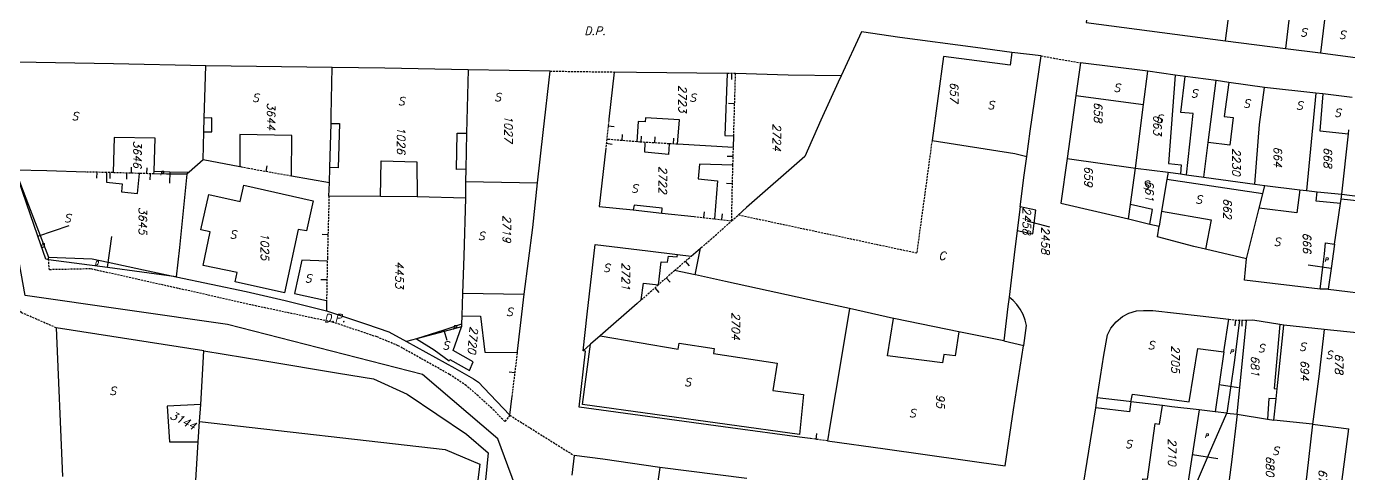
# Model space of a CAD drawing. Extents: x -334462 to -332769, y -29481 to -26664.
# Drawn here: x -334258.2 to -334092.9, y -28261.5 to -28205.6 of the extents above; entities that cross this region are included whole.
import ezdxf
from ezdxf.enums import TextEntityAlignment as Align

# ---------------------------------------------------------------- set-up
doc = ezdxf.new("R2010")
doc.units = 0
doc.header["$MEASUREMENT"] = 0
doc.linetypes.add('HIDDEN', pattern=[0.375, 0.25, -0.125])
for name, color, linetype in [('17', 7, 'CONTINUOUS'), ('18', 7, 'CONTINUOUS'), ('20', 7, 'CONTINUOUS'), ('DP$DIVIDING$LINE', 7, 'CONTINUOUS'), ('EASEMENT$BOUNDA$', 7, 'CONTINUOUS'), ('ENC$$ST$$A$$TEXT', 7, 'CONTINUOUS'), ('ENCRO$$AREA$TEXT', 7, 'CONTINUOUS'), ('ENCROACHED$WALL', 7, 'CONTINUOUS'), ('MAP$SHEET$BOUND$', 7, 'CONTINUOUS'), ('OUTER$FRAME', 7, 'CONTINUOUS'), ('PARCEL$BOUNDARY', 7, 'CONTINUOUS'), ('PARCEL$NUMBER', 7, 'CONTINUOUS'), ('STRUC$$FOOTPRINT', 7, 'CONTINUOUS')]:
    doc.layers.add(name, color=color, linetype=linetype)
doc.styles.add('ITALICT', font='ITALICT', dxfattribs={"height": 0.2})

msp = doc.modelspace()

# ---------------------------------------------------------------- linework, layer by layer
at = {"layer": '17', "color": 1, "linetype": 'Continuous'}
for p, q in [((-334169.67, -28215.24), (-334170.42, -28215.22)), ((-334169.95, -28225.24), (-334170.7, -28225.22)), ((-334220.49, -28231.62), (-334221.24, -28231.6)), ((-334175.85, -28234.95), (-334175.36, -28235.52)), ((-334179.64, -28238.28), (-334179.14, -28238.84))]:
    msp.add_line(p, q, dxfattribs=at)
at = {"layer": '18', "color": 1, "linetype": 'Continuous'}
for p, q in [((-334170.07, -28211.47), (-334170.08, -28212.22)), ((-334185.48, -28218.02), (-334184.73, -28218.1)), ((-334183.74, -28219.85), (-334183.67, -28219.1)), ((-334185.71, -28220.19), (-334184.97, -28220.28)), ((-334181.34, -28220.04), (-334181.29, -28219.29)), ((-334179.66, -28220.14), (-334179.62, -28219.39)), ((-334177.3, -28220.28), (-334177.26, -28219.53)), ((-334249.4, -28223.81), (-334249.42, -28224.56)), ((-334247.76, -28223.85), (-334247.78, -28224.6)), ((-334245.66, -28223.91), (-334245.69, -28224.66)), ((-334242.74, -28224), (-334242.77, -28224.74)), ((-334228.21, -28223.73), (-334228.08, -28222.99)), ((-334173.5, -28229.48), (-334173.42, -28228.74)), ((-334171.25, -28229.73), (-334171.17, -28228.99)), ((-334220.62, -28237.28), (-334221.37, -28237.26)), ((-334178.22, -28237.01), (-334177.72, -28237.57)), ((-334107.07, -28242.28), (-334107.15, -28243.02)), ((-334106.26, -28242.33), (-334106.27, -28243.08)), ((-334197.12, -28248.9), (-334197.86, -28248.81)), ((-334159.48, -28257.22), (-334159.38, -28256.47))]:
    msp.add_line(p, q, dxfattribs=at)
at = {"layer": '18', "color": 2, "linetype": 'Continuous'}
for p, q in [((-334169.85, -28221.85), (-334170.6, -28221.83)), ((-334245.06, -28223.93), (-334245.04, -28223.18)), ((-334243.13, -28223.98), (-334243.11, -28223.24))]:
    msp.add_line(p, q, dxfattribs=at)
at = {"layer": 'DP$DIVIDING$LINE', "color": 30, "linetype": 'HIDDEN'}
for p, q in [((-334131.36, -28209.26), (-334126.44, -28210.12)), ((-334192.74, -28211.16), (-334184.71, -28211.27)), ((-334197.76, -28254.2), (-334189.73, -28259.24))]:
    msp.add_line(p, q, dxfattribs=at)
at = {"layer": 'DP$DIVIDING$LINE', "color": 2, "linetype": 'HIDDEN'}
msp.add_line((-334255.41, -28234.75), (-334255.43, -28234.45), dxfattribs=at)
msp.add_lwpolyline([(-334197.76, -28254.2), (-334198.4, -28255), (-334200.02, -28253.31), (-334201.73, -28251.78), (-334203.21, -28250.49), (-334205.3, -28249.1), (-334211.73, -28245.5), (-334214.36, -28244.41), (-334219.8, -28242.59), (-334229.4, -28240.55), (-334235.58, -28239.15), (-334250.17, -28235.89), (-334255.32, -28236), (-334255.41, -28234.75)], dxfattribs=at)
at = {"layer": 'DP$DIVIDING$LINE', "color": 30, "linetype": 'HIDDEN'}
msp.add_lwpolyline([(-334254.45, -28243.27), (-334258.77, -28241.38), (-334262.73, -28235.98)], dxfattribs=at)
at = {"layer": 'EASEMENT$BOUNDA$', "color": 3, "linetype": 'Continuous'}
msp.add_line((-334174.6, -28236.65), (-334173.94, -28233.3), dxfattribs=at)
at = {"layer": 'EASEMENT$BOUNDA$', "color": 3, "linetype": 'HIDDEN'}
msp.add_lwpolyline([(-334145, -28219.84), (-334146.91, -28233.93), (-334169.23, -28229.17)], dxfattribs=at)
at = {"layer": 'ENC$$ST$$A$$TEXT', "color": 1, "linetype": 'Continuous'}
for p, q in [((-334240.25, -28223.74), (-334240.29, -28225.17)), ((-334256.74, -28231.8), (-334252.86, -28230.46)), ((-334248.05, -28235.73), (-334247.53, -28231.83)), ((-334095.12, -28235.85), (-334097.98, -28235.44)), ((-334206.03, -28243.55), (-334205.62, -28244.81))]:
    msp.add_line(p, q, dxfattribs=at)
at = {"layer": 'ENCRO$$AREA$TEXT', "color": 5, "linetype": 'Continuous'}
for p, q in [((-334109.11, -28250.37), (-334106.69, -28250.73)), ((-334112.46, -28259.13), (-334109.28, -28259.62))]:
    msp.add_line(p, q, dxfattribs=at)
at = {"layer": 'ENCROACHED$WALL', "color": 5, "linetype": 'Continuous'}
for p, q in [((-334108.51, -28246.28), (-334109.62, -28253.78)), ((-334111.6, -28253.54), (-334113.44, -28265.49))]:
    msp.add_line(p, q, dxfattribs=at)
at = {"layer": 'MAP$SHEET$BOUND$', "color": 6, "linetype": 'Continuous'}
msp.add_lwpolyline([(-334182.8, -28284.93), (-334187.48, -28282.09), (-334194.09, -28275.43), (-334196.21, -28265.37), (-334199.26, -28257.17), (-334208.68, -28249.09), (-334233.05, -28242.84), (-334258.33, -28239.23), (-334267.05, -28190.76), (-334271, -28191.26), (-334296.82, -28194.47)], dxfattribs=at)
at = {"layer": 'OUTER$FRAME', "color": 2, "linetype": 'Continuous'}
msp.add_line((-334133.15, -28229.9), (-334130.33, -28230.63), dxfattribs=at)
at = {"layer": 'PARCEL$BOUNDARY', "color": 7, "linetype": 'Continuous'}
for p, q in [((-334099.39, -28196.26), (-334100.8, -28208.33)), ((-334095.27, -28199.31), (-334096.44, -28208.89)), ((-334108.3, -28207.37), (-334107.77, -28203.23)), ((-334108.3, -28207.37), (-334100.8, -28208.33)), ((-334131.36, -28209.26), (-334135.03, -28208.83)), ((-334100.8, -28208.33), (-334096.44, -28208.89)), ((-334096.44, -28208.89), (-334091.78, -28209.49)), ((-334219.96, -28210.71), (-334235.77, -28210.48)), ((-334202.99, -28210.98), (-334203.17, -28218.94)), ((-334192.74, -28211.16), (-334202.99, -28210.98)), ((-334126.44, -28210.12), (-334127.02, -28214.23)), ((-334118.03, -28211.18), (-334126.44, -28210.12)), ((-334118.56, -28215.33), (-334118.03, -28211.18)), ((-334114.6, -28211.65), (-334118.03, -28211.18)), ((-334113.35, -28211.82), (-334114.6, -28211.65)), ((-334109.5, -28212.35), (-334113.35, -28211.82)), ((-334110.47, -28220.1), (-334109.5, -28212.35)), ((-334107.91, -28212.58), (-334109.5, -28212.35)), ((-334103.46, -28213.19), (-334107.91, -28212.58)), ((-334127.02, -28214.23), (-334128.09, -28222.1)), ((-334097.04, -28213.92), (-334103.46, -28213.19)), ((-334097.04, -28213.92), (-334098.18, -28226.11)), ((-334096.15, -28214.01), (-334097.04, -28213.92)), ((-334092.47, -28214.45), (-334096.15, -28214.01)), ((-334119.55, -28223.29), (-334118.56, -28215.33)), ((-334236, -28218.74), (-334235.95, -28217.04)), ((-334236.1, -28222.26), (-334236, -28218.74)), ((-334220.27, -28223.22), (-334220.11, -28217.71)), ((-334203.17, -28218.94), (-334203.27, -28223.43)), ((-334093.76, -28226.57), (-334092.96, -28219.02)), ((-334092.96, -28219.02), (-334092.9, -28218.51)), ((-334169.82, -28220.72), (-334176.82, -28220.31)), ((-334169.82, -28220.72), (-334169.78, -28219.26)), ((-334111.02, -28224.42), (-334110.47, -28220.1)), ((-334236.1, -28222.26), (-334237.86, -28223.81)), ((-334231.51, -28223.13), (-334236.1, -28222.26)), ((-334128.09, -28222.1), (-334119.55, -28223.29)), ((-334237.86, -28223.81), (-334238.13, -28224.03)), ((-334220.32, -28225.15), (-334220.27, -28223.22)), ((-334203.27, -28223.43), (-334203.3, -28224.95)), ((-334120.2, -28227.85), (-334119.55, -28223.29)), ((-334119.55, -28223.29), (-334115.49, -28223.81)), ((-334115.49, -28223.81), (-334115.64, -28224.71)), ((-334115.49, -28223.81), (-334113.96, -28224.02)), ((-334113.96, -28224.02), (-334113.2, -28224.12)), ((-334113.2, -28224.12), (-334111.02, -28224.42)), ((-334220.32, -28225.15), (-334225.07, -28224.3)), ((-334220.37, -28226.81), (-334220.32, -28225.15)), ((-334203.3, -28224.95), (-334203.31, -28227.06)), ((-334203.3, -28224.95), (-334194.32, -28225.12)), ((-334115.64, -28224.71), (-334116.3, -28228.68)), ((-334111.02, -28224.42), (-334104.66, -28225.31)), ((-334104.66, -28225.31), (-334103.38, -28225.46)), ((-334103.64, -28226.49), (-334103.38, -28225.46)), ((-334103.38, -28225.46), (-334099.03, -28226.01)), ((-334213.91, -28226.85), (-334220.37, -28226.81)), ((-334209.34, -28226.89), (-334213.91, -28226.85)), ((-334203.31, -28227.06), (-334209.34, -28226.89)), ((-334104.09, -28228.3), (-334103.64, -28226.49)), ((-334099.03, -28226.01), (-334098.18, -28226.11)), ((-334098.18, -28226.11), (-334096.86, -28226.25)), ((-334096.86, -28226.25), (-334093.76, -28226.57)), ((-334093.93, -28227.71), (-334093.84, -28227.17)), ((-334093.84, -28227.17), (-334093.76, -28226.57)), ((-334093.76, -28226.57), (-334089.23, -28227.15)), ((-334182.33, -28228.53), (-334178.78, -28228.91)), ((-334178.78, -28228.91), (-334174.74, -28229.34)), ((-334133.98, -28228.14), (-334134.36, -28231.1)), ((-334120.44, -28229.64), (-334120.2, -28227.85)), ((-334116.3, -28228.68), (-334116.62, -28230.56)), ((-334105.69, -28234.65), (-334104.09, -28228.3)), ((-334094.69, -28232.81), (-334093.93, -28227.71)), ((-334120.44, -28229.64), (-334117.77, -28230.3)), ((-334117.77, -28230.3), (-334116.62, -28230.56)), ((-334176.8, -28234.09), (-334175.1, -28234.31)), ((-334175.1, -28234.31), (-334173.94, -28233.3)), ((-334105.69, -28234.65), (-334110.83, -28233.43)), ((-334174.6, -28236.65), (-334177.17, -28236.08)), ((-334203.68, -28238.93), (-334203.76, -28241.78)), ((-334203.68, -28238.93), (-334195.97, -28239.04)), ((-334095.5, -28238.43), (-334086.49, -28239.5)), ((-334220.67, -28239.85), (-334220.7, -28241.16)), ((-334203.76, -28241.78), (-334203.79, -28242.82)), ((-334149.83, -28242.08), (-334155.31, -28240.87)), ((-334236.02, -28246.13), (-334254.45, -28243.27)), ((-334254.45, -28243.27), (-334253.68, -28261.87)), ((-334203.79, -28242.82), (-334203.8, -28243.14)), ((-334136.03, -28244.9), (-334141.66, -28243.76)), ((-334101.04, -28242.94), (-334101.53, -28242.87)), ((-334095.99, -28243.49), (-334101.04, -28242.94)), ((-334091.52, -28243.95), (-334095.99, -28243.49)), ((-334209.45, -28244.65), (-334210.69, -28244.98)), ((-334187.67, -28245.33), (-334188.59, -28246.14)), ((-334186.47, -28244.28), (-334187.67, -28245.33)), ((-334236.4, -28252.86), (-334236.02, -28246.13)), ((-334197.76, -28254.2), (-334197.5, -28252.12)), ((-334124.54, -28253.26), (-334124.35, -28252.03)), ((-334102.28, -28254.81), (-334102, -28252.16)), ((-334102, -28252.16), (-334101.87, -28250.9)), ((-334236.54, -28254.98), (-334236.4, -28252.86)), ((-334126.27, -28264.11), (-334124.54, -28253.26)), ((-334116.19, -28252.99), (-334120.16, -28252.51)), ((-334109.62, -28253.78), (-334111.6, -28253.54)), ((-334108.16, -28253.96), (-334109.62, -28253.78)), ((-334236.7, -28257.53), (-334236.54, -28254.98)), ((-334108.16, -28253.96), (-334106.86, -28254.08)), ((-334106.86, -28254.08), (-334103.07, -28254.69)), ((-334103.07, -28254.69), (-334102.28, -28254.81)), ((-334097.46, -28255.31), (-334102.28, -28254.81)), ((-334097.46, -28255.31), (-334092.92, -28255.92)), ((-334237.14, -28264.41), (-334236.7, -28257.53)), ((-334189.73, -28259.24), (-334190, -28261.68)), ((-334168.14, -28262.13), (-334179.02, -28260.74))]:
    msp.add_line(p, q, dxfattribs=at)
at = {"layer": 'PARCEL$BOUNDARY', "color": 2, "linetype": 'HIDDEN'}
for p, q in [((-334169.56, -28211.47), (-334170.59, -28211.46)), ((-334185.41, -28217.33), (-334185.66, -28219.69)), ((-334185.66, -28219.69), (-334185.78, -28220.8)), ((-334181.91, -28220), (-334185.66, -28219.69)), ((-334177.87, -28220.25), (-334180.87, -28220.07)), ((-334176.82, -28220.31), (-334177.87, -28220.25)), ((-334169.88, -28222.94), (-334169.82, -28220.72)), ((-334248.16, -28223.84), (-334250.76, -28223.78)), ((-334247.36, -28223.86), (-334248.16, -28223.84)), ((-334242.25, -28224.01), (-334244.07, -28223.96)), ((-334174.74, -28229.34), (-334172.18, -28229.63)), ((-334172.18, -28229.63), (-334170.04, -28229.87)), ((-334170.04, -28229.87), (-334169.23, -28229.17)), ((-334220.58, -28234.95), (-334220.67, -28239.85)), ((-334177.17, -28236.08), (-334175.1, -28234.31)), ((-334177.17, -28236.08), (-334179.19, -28237.88)), ((-334179.19, -28237.88), (-334181.33, -28239.78)), ((-334107.89, -28242.18), (-334106.55, -28242.33)), ((-334105.68, -28242.34), (-334106.55, -28242.33)), ((-334158.08, -28257.41), (-334160.24, -28257.11))]:
    msp.add_line(p, q, dxfattribs=at)
at = {"layer": 'PARCEL$BOUNDARY', "color": 7, "linetype": 'Continuous'}
for points in [[(-334125.17, -28200.79), (-334125.73, -28205.06), (-334108.3, -28207.37)], [(-334135.03, -28208.83), (-334139.56, -28208.22), (-334149.03, -28206.97), (-334153.81, -28206.23), (-334156.37, -28211.74)], [(-334133.15, -28221.85), (-334132.73, -28218.67), (-334131.36, -28209.26)], [(-334235.77, -28210.48), (-334247.31, -28210.24), (-334261.83, -28209.99)], [(-334235.95, -28217.04), (-334235.88, -28214.45), (-334235.77, -28210.48)], [(-334220.11, -28217.71), (-334220.08, -28216.73), (-334219.96, -28210.71)], [(-334202.99, -28210.98), (-334213.39, -28210.8), (-334219.96, -28210.71)], [(-334194.32, -28225.12), (-334193.6, -28218.85), (-334192.74, -28211.16)], [(-334184.71, -28211.27), (-334185.39, -28217.16), (-334185.41, -28217.33)], [(-334170.59, -28211.46), (-334181.94, -28211.33), (-334184.71, -28211.27)], [(-334156.37, -28211.74), (-334162.97, -28211.67), (-334169.56, -28211.47)], [(-334156.37, -28211.74), (-334156.74, -28212.54), (-334158.89, -28217.31), (-334160.9, -28221.83), (-334168.19, -28228.23), (-334169.23, -28229.17)], [(-334104.66, -28225.31), (-334104.07, -28217.83), (-334103.46, -28213.19)], [(-334185.78, -28220.8), (-334186.58, -28228.08), (-334182.33, -28228.53)], [(-334133.98, -28228.14), (-334133.48, -28224.16), (-334133.15, -28221.85)], [(-334128.09, -28222.1), (-334128.89, -28227.68), (-334120.44, -28229.64)], [(-334250.76, -28223.78), (-334255.62, -28223.65), (-334259.59, -28223.55)], [(-334259.59, -28223.55), (-334257.92, -28227.94), (-334256.47, -28231.71), (-334255.43, -28234.45)], [(-334238.13, -28224.03), (-334240.26, -28224.05), (-334240.66, -28224.06), (-334242.25, -28224.01)], [(-334238.13, -28224.03), (-334239.07, -28233.24), (-334239.45, -28236.87)], [(-334195.97, -28239.04), (-334194.91, -28230.72), (-334194.32, -28225.12)], [(-334203.31, -28227.06), (-334203.51, -28234.32), (-334203.68, -28238.93)], [(-334134.36, -28231.1), (-334132.4, -28231.53), (-334132.02, -28228.55), (-334133.98, -28228.14)], [(-334110.83, -28233.43), (-334112.27, -28233.09), (-334116.83, -28231.9), (-334116.62, -28230.56)], [(-334134.36, -28231.1), (-334134.74, -28234.15), (-334135.36, -28239.45)], [(-334188.59, -28246.14), (-334188.12, -28241.56), (-334187.11, -28232.83), (-334180.53, -28233.62), (-334176.8, -28234.09)], [(-334096.47, -28238.42), (-334096.15, -28235.7), (-334095.95, -28234.01), (-334095.8, -28232.65), (-334094.69, -28232.81)], [(-334094.69, -28232.81), (-334095.12, -28235.85), (-334095.5, -28238.43)], [(-334255.43, -28234.45), (-334249.98, -28234.62), (-334247.96, -28235.06), (-334243.55, -28236.03), (-334239.45, -28236.87)], [(-334096.47, -28238.42), (-334105.96, -28237.32), (-334105.69, -28234.65)], [(-334239.45, -28236.87), (-334230.72, -28238.74), (-334225.84, -28239.85), (-334220.7, -28241.16)], [(-334155.31, -28240.87), (-334159.2, -28240.02), (-334170.79, -28237.49), (-334174.55, -28236.66), (-334174.6, -28236.65)], [(-334196.81, -28246.37), (-334196.79, -28246.2), (-334195.97, -28239.04)], [(-334181.33, -28239.78), (-334181.83, -28240.23), (-334186.47, -28244.28)], [(-334135.36, -28239.45), (-334135.53, -28240.61), (-334136.03, -28244.9)], [(-334133.54, -28245.47), (-334133.18, -28242.98), (-334133.34, -28242.29), (-334133.6, -28241.62), (-334133.98, -28240.92), (-334134.41, -28240.36), (-334134.87, -28239.86), (-334135.36, -28239.45)], [(-334220.7, -28241.16), (-334215.68, -28242.83), (-334212.87, -28243.77), (-334210.69, -28244.98)], [(-334155.31, -28240.87), (-334156.34, -28247.14), (-334157.79, -28255.55), (-334158.08, -28257.41)], [(-334141.66, -28243.76), (-334144.7, -28243.14), (-334149.75, -28242.09), (-334149.83, -28242.08)], [(-334124.35, -28252.03), (-334123.51, -28246.69), (-334123.07, -28244.16), (-334122.65, -28243.32), (-334121.99, -28242.52), (-334121.21, -28241.87), (-334120.4, -28241.44), (-334119.45, -28241.16), (-334118.57, -28241.09), (-334117.41, -28241.12), (-334111.48, -28241.78), (-334107.89, -28242.18)], [(-334106.55, -28242.33), (-334107.24, -28247.6), (-334108.16, -28253.96)], [(-334101.53, -28242.87), (-334104.9, -28242.33), (-334105.68, -28242.34)], [(-334203.8, -28243.14), (-334205.97, -28243.72), (-334209.45, -28244.65)], [(-334101.87, -28250.9), (-334101.62, -28248.54), (-334101.04, -28242.94)], [(-334095.99, -28243.49), (-334096.62, -28249.01), (-334097.46, -28255.31)], [(-334210.69, -28244.98), (-334208.27, -28246.31), (-334204.62, -28248.32), (-334202.29, -28249.63), (-334201.67, -28250.08), (-334201.03, -28250.76), (-334197.76, -28254.2)], [(-334158.08, -28257.41), (-334150.85, -28258.39), (-334135.86, -28260.51), (-334134.8, -28253.53), (-334133.55, -28245.51), (-334133.54, -28245.47)], [(-334236.02, -28246.13), (-334228.37, -28247.41), (-334219.19, -28248.93), (-334214.8, -28249.63), (-334210.6, -28251.56), (-334203.17, -28256.55), (-334200.47, -28258.9), (-334202.87, -28283.61)], [(-334160.24, -28257.11), (-334161.58, -28256.93), (-334170.18, -28255.76), (-334189.08, -28253.19), (-334188.32, -28246.17), (-334188.59, -28246.14)], [(-334120.16, -28252.51), (-334120.37, -28252.49), (-334124.35, -28252.03)], [(-334111.6, -28253.54), (-334115.04, -28253.13), (-334116.19, -28252.99)], [(-334113.16, -28265.52), (-334110.32, -28258.92), (-334108.16, -28253.96)], [(-334106.86, -28254.08), (-334107.56, -28260.06), (-334108.36, -28266.07)], [(-334097.46, -28255.31), (-334098.14, -28261.58), (-334098.81, -28267.33)], [(-334094.46, -28267.9), (-334093.66, -28261.62), (-334092.92, -28255.92)], [(-334179.02, -28260.74), (-334186.15, -28259.7), (-334189.73, -28259.24)], [(-334179.02, -28260.74), (-334179.76, -28265.96), (-334180.31, -28269.98)]]:
    msp.add_lwpolyline(points, dxfattribs=at)
at = {"layer": 'PARCEL$BOUNDARY', "color": 2, "linetype": 'HIDDEN'}
for points in [[(-334169.78, -28219.26), (-334169.64, -28214.35), (-334169.56, -28211.47)], [(-334180.87, -28220.07), (-334181.5, -28220.03), (-334181.91, -28220)], [(-334244.07, -28223.96), (-334247.22, -28223.87), (-334247.36, -28223.86)], [(-334225.07, -28224.3), (-334230.42, -28223.34), (-334231.51, -28223.13)], [(-334170.04, -28229.87), (-334169.94, -28225.05), (-334169.88, -28222.94)], [(-334220.37, -28226.81), (-334220.57, -28234.5), (-334220.58, -28234.95)], [(-334173.94, -28233.3), (-334173.86, -28233.24), (-334172.66, -28232.2), (-334170.04, -28229.87)], [(-334197.5, -28252.12), (-334197.47, -28251.87), (-334196.81, -28246.37)]]:
    msp.add_lwpolyline(points, dxfattribs=at)
at = {"layer": 'STRUC$$FOOTPRINT', "color": 1, "linetype": 'Continuous'}
for p, q in [((-334127.02, -28214.23), (-334118.56, -28215.33)), ((-334242.25, -28224.01), (-334242.24, -28223.68)), ((-334103.64, -28226.49), (-334115.64, -28224.71)), ((-334224.22, -28230.96), (-334225.93, -28238.87)), ((-334095.5, -28238.43), (-334096.47, -28238.42)), ((-334108.51, -28246.28), (-334107.89, -28242.18)), ((-334106.86, -28254.08), (-334105.68, -28242.34)), ((-334136.03, -28244.9), (-334133.54, -28245.47))]:
    msp.add_line(p, q, dxfattribs=at)
for points in [[(-334135.03, -28208.83), (-334135.22, -28210.4), (-334143.58, -28209.33), (-334145, -28219.84)], [(-334170.59, -28211.46), (-334170.88, -28219.21), (-334169.78, -28219.26)], [(-334114.6, -28211.65), (-334115.43, -28222.71), (-334113.84, -28222.9), (-334113.96, -28224.02)], [(-334113.2, -28224.12), (-334112.34, -28216.46), (-334113.88, -28216.33), (-334113.35, -28211.82)], [(-334107.91, -28212.58), (-334108.47, -28216.84), (-334107.37, -28216.97), (-334107.79, -28220.44), (-334110.47, -28220.1)], [(-334096.15, -28214.01), (-334096.51, -28218.64), (-334092.96, -28219.02)], [(-334236, -28218.74), (-334235.01, -28218.76), (-334235.01, -28217.02), (-334235.95, -28217.04)], [(-334176.82, -28220.31), (-334176.58, -28217.25), (-334180.82, -28216.99), (-334180.85, -28217.49), (-334181.74, -28217.45), (-334181.91, -28220)], [(-334225.07, -28224.3), (-334225, -28219.21), (-334231.51, -28219.1), (-334231.51, -28223.13)], [(-334220.11, -28217.71), (-334219.07, -28217.73), (-334219.22, -28223.26), (-334220.27, -28223.22)], [(-334203.27, -28223.43), (-334204.42, -28223.46), (-334204.34, -28218.91), (-334203.17, -28218.94)], [(-334242.24, -28223.68), (-334242.08, -28219.55), (-334247.21, -28219.48), (-334247.36, -28223.86)], [(-334177.87, -28220.25), (-334177.95, -28221.58), (-334180.91, -28221.31), (-334180.87, -28220.07)], [(-334145, -28219.84), (-334134.65, -28221.47), (-334133.15, -28221.85)], [(-334213.91, -28226.85), (-334213.85, -28222.39), (-334209.38, -28222.5), (-334209.34, -28226.89)], [(-334255.41, -28234.75), (-334255.5, -28234.74), (-334255.74, -28234.7), (-334256.74, -28231.8), (-334259.59, -28223.55)], [(-334248.16, -28223.84), (-334248.18, -28225.03), (-334246.23, -28225.24), (-334246.29, -28226.26), (-334244.3, -28226.45), (-334244.07, -28223.96)], [(-334242.24, -28223.68), (-334240.25, -28223.74), (-334237.86, -28223.81)], [(-334169.88, -28222.94), (-334174.04, -28222.79), (-334174.23, -28224.65), (-334171.79, -28224.87), (-334172.18, -28229.63)], [(-334225.93, -28238.87), (-334232.1, -28237.53), (-334231.83, -28236.33), (-334236.1, -28235.47), (-334235.23, -28231.27), (-334236.37, -28230.99), (-334235.37, -28226.59), (-334231.47, -28227.46), (-334231, -28225.44), (-334222.36, -28227.39), (-334223.18, -28231.15), (-334224.22, -28230.96)], [(-334099.03, -28226.01), (-334099.42, -28228.9), (-334104.09, -28228.3)], [(-334093.93, -28227.71), (-334096.97, -28227.41), (-334096.86, -28226.25)], [(-334088.44, -28227.24), (-334088.46, -28227.77), (-334093.84, -28227.17)], [(-334178.78, -28228.91), (-334178.73, -28228.29), (-334182.24, -28227.92), (-334182.33, -28228.53)], [(-334117.77, -28230.3), (-334117.45, -28228.47), (-334120.2, -28227.85)], [(-334116.3, -28228.68), (-334110.09, -28229.74), (-334110.83, -28233.43)], [(-334179.19, -28237.88), (-334178.84, -28235), (-334178.04, -28235.07), (-334177.92, -28234.3), (-334176.84, -28234.39), (-334176.8, -28234.09)], [(-334239.45, -28236.87), (-334248.05, -28235.73), (-334255.41, -28234.75)], [(-334220.58, -28234.95), (-334223.77, -28234.8), (-334224.68, -28238.96), (-334220.67, -28239.85)], [(-334181.33, -28239.78), (-334181.06, -28237.69), (-334179.19, -28237.88)], [(-334203.76, -28241.78), (-334201.43, -28241.79), (-334200.89, -28246.33), (-334196.81, -28246.37)], [(-334141.66, -28243.76), (-334142.11, -28246.77), (-334143.51, -28246.62), (-334143.68, -28247.65), (-334150.55, -28246.76), (-334149.83, -28242.08)], [(-334203.79, -28242.82), (-334206.03, -28243.55), (-334209.45, -28244.65)], [(-334209.45, -28244.65), (-334207.22, -28246), (-334205.33, -28247.38), (-334205.26, -28247.24), (-334202.81, -28248.59), (-334202.33, -28247.51), (-334204.85, -28246.1), (-334203.8, -28243.14)], [(-334101.53, -28242.87), (-334102.23, -28250.87), (-334101.87, -28250.9)], [(-334186.47, -28244.28), (-334176.71, -28245.93), (-334176.59, -28245.2), (-334172.21, -28245.85), (-334172.29, -28246.48), (-334164.35, -28247.68), (-334164.88, -28251.12), (-334161.08, -28251.59), (-334161.55, -28256.6), (-334188.69, -28252.84), (-334187.67, -28245.33)], [(-334120.16, -28252.51), (-334119.96, -28251.56), (-334112.84, -28252.54), (-334111.77, -28245.87), (-334108.51, -28246.28)], [(-334102, -28252.16), (-334102.89, -28252.1), (-334103.07, -28254.69)], [(-334236.4, -28252.86), (-334240.58, -28253.08), (-334240.29, -28257.53), (-334236.7, -28257.53)], [(-334120.16, -28252.51), (-334120.3, -28253.78), (-334124.54, -28253.26)], [(-334119.04, -28264.88), (-334118.63, -28262.16), (-334118.05, -28262.2), (-334117.09, -28255.23), (-334116.56, -28255.31), (-334116.19, -28252.99)], [(-334236.54, -28254.98), (-334205.86, -28258.47), (-334201.52, -28260.34), (-334203.9, -28279.23), (-334216.42, -28277.24), (-334216.1, -28272.31)]]:
    msp.add_lwpolyline(points, dxfattribs=at)

# ---------------------------------------------------------------- texts
at = {"layer": '20', "color": 2, "linetype": 'Continuous', "style": 'ITALICT'}
msp.add_text('2458', height=1, rotation=270.0189, dxfattribs=at).set_placement((-334130.33, -28230.63), align=Align.TOP_LEFT)
at = {"layer": 'DP$DIVIDING$LINE', "color": 2, "linetype": 'Continuous', "style": 'ITALICT'}
msp.add_text('D.P.', height=1, dxfattribs=at).set_placement((-334187.13, -28206.13), align=Align.MIDDLE)
at = {"layer": 'DP$DIVIDING$LINE', "color": 4, "linetype": 'Continuous', "style": 'ITALICT'}
msp.add_text('D.P.', height=1, dxfattribs=at).set_placement((-334219.66, -28242.04), align=Align.MIDDLE)
at = {"layer": 'EASEMENT$BOUNDA$', "color": 3, "linetype": 'Continuous', "style": 'ITALICT'}
msp.add_text('C', height=1, dxfattribs=at).set_placement((-334143.73, -28234.26), align=Align.MIDDLE)
at = {"layer": 'ENC$$ST$$A$$TEXT', "color": 1, "linetype": 'Continuous', "style": 'ITALICT'}
for s, p in [('P', (-334241.26, -28223.92)), ('D', (-334256.16, -28232.96)), ('D', (-334249.42, -28235.16)), ('P', (-334095.72, -28234.76)), ('P', (-334204.66, -28243.24))]:
    msp.add_text(s, height=0.5, dxfattribs=at).set_placement(p, align=Align.MIDDLE)
at = {"layer": 'ENCRO$$AREA$TEXT', "color": 5, "linetype": 'Continuous', "style": 'ITALICT'}
for p in [(-334107.55, -28246.26), (-334110.69, -28256.76)]:
    msp.add_text('P', height=0.5, dxfattribs=at).set_placement(p, align=Align.MIDDLE)
at = {"layer": 'PARCEL$NUMBER', "color": 7, "linetype": 'Continuous', "style": 'ITALICT'}
for s, rotation, p in [('657', 270.0189, (-334142.22, -28213.81)), ('2723', 270.0189, (-334176.17, -28214.62)), ('3644', 270.0189, (-334227.59, -28216.81)), ('658', 270.0189, (-334124.23, -28216.3)), ('1027', 270.0189, (-334197.92, -28218.39)), ('663', 270.0189, (-334116.81, -28217.91)), ('1026', 270.0189, (-334211.35, -28219.82)), ('2724', 270.0189, (-334164.4, -28219.43)), ('3646', 270.0189, (-334244.32, -28221.56)), ('2230', 270.0189, (-334106.96, -28222.52)), ('664', 270.0189, (-334101.77, -28221.87)), ('668', 270.0189, (-334095.53, -28221.96)), ('2722', 270.0189, (-334178.63, -28224.76)), ('659', 270.0189, (-334125.43, -28224.32)), ('661', 270.0189, (-334117.81, -28226.15)), ('662', 270.0189, (-334108.08, -28228.34)), ('3645', 270.0189, (-334243.65, -28229.87)), ('2719', 270.0189, (-334198.13, -28230.87)), ('1025', 270.0189, (-334228.37, -28233.09)), ('666', 270.0189, (-334098.13, -28232.64)), ('4453', 270.0189, (-334211.56, -28236.64)), ('2721', 270.0189, (-334183.27, -28236.8)), ('2704', 270.0189, (-334169.52, -28243.04)), ('2705', 270.0189, (-334114.58, -28247.18)), ('681', 270.0189, (-334104.6, -28248.03)), ('678', 270.0189, (-334094.13, -28247.77)), ('694', 270.0189, (-334098.42, -28248.58)), ('95', 270.0189, (-334143.93, -28252.44)), ('3144', 332.7705, (-334238.61, -28254.86)), ('2710', 270.0189, (-334114.97, -28258.81)), ('680', 270.0189, (-334102.75, -28260.57)), ('679', 270.0189, (-334096.15, -28262.24))]:
    msp.add_text(s, height=1, rotation=rotation, dxfattribs=at).set_placement(p, align=Align.MIDDLE)
at = {"layer": 'PARCEL$NUMBER', "color": 2, "linetype": 'Continuous', "style": 'ITALICT'}
msp.add_text('2458', height=1, rotation=270.0189, dxfattribs=at).set_placement((-334133.15, -28229.9), align=Align.MIDDLE)
at = {"layer": 'PARCEL$NUMBER', "color": 1, "linetype": 'Continuous', "style": 'ITALICT'}
msp.add_text('2720', height=1, rotation=265.3189, dxfattribs=at).set_placement((-334202.37, -28244.8), align=Align.MIDDLE)
at = {"layer": 'STRUC$$FOOTPRINT', "color": 1, "linetype": 'Continuous', "style": 'ITALICT'}
for p in [(-334098.57, -28206.31), (-334093.74, -28206.63), (-334229.54, -28214.49), (-334199.28, -28214.41), (-334174.91, -28214.48), (-334121.89, -28213.24), (-334112.23, -28213.94), (-334211.33, -28214.92), (-334137.64, -28215.41), (-334105.68, -28215.22), (-334099.08, -28215.47), (-334094.31, -28216.36), (-334252.12, -28216.8), (-334116.55, -28217.12), (-334182.19, -28225.84), (-334118.27, -28225.39), (-334111.66, -28227.23), (-334253.06, -28229.55), (-334232.37, -28231.6), (-334201.33, -28231.78), (-334101.88, -28232.52), (-334185.69, -28235.78), (-334222.96, -28237.08), (-334197.82, -28241.27), (-334205.77, -28245.47), (-334117.62, -28245.44), (-334103.86, -28245.83), (-334098.7, -28245.63), (-334095.37, -28246.66), (-334175.53, -28250.06), (-334247.4, -28251.16), (-334147.45, -28253.94), (-334120.44, -28257.8), (-334102.07, -28258.66)]:
    msp.add_text('S', height=1, dxfattribs=at).set_placement(p, align=Align.MIDDLE)

doc.saveas('drawing.dxf')
